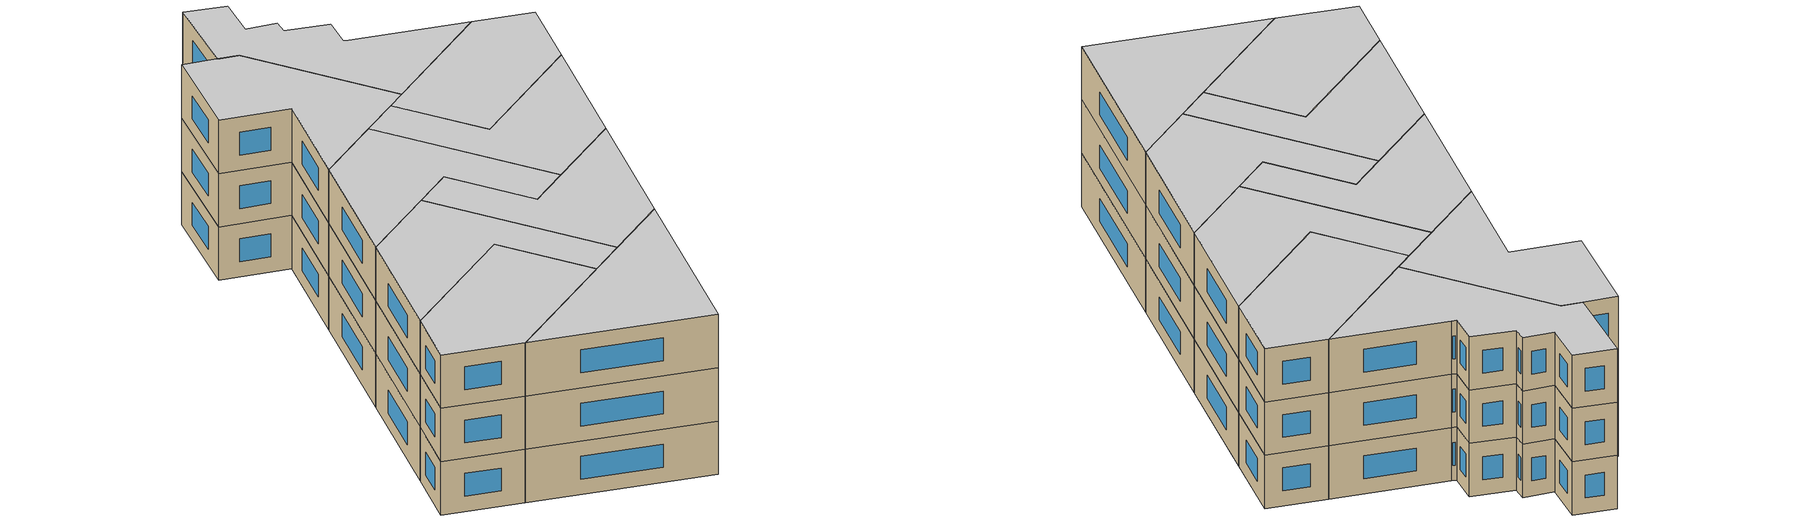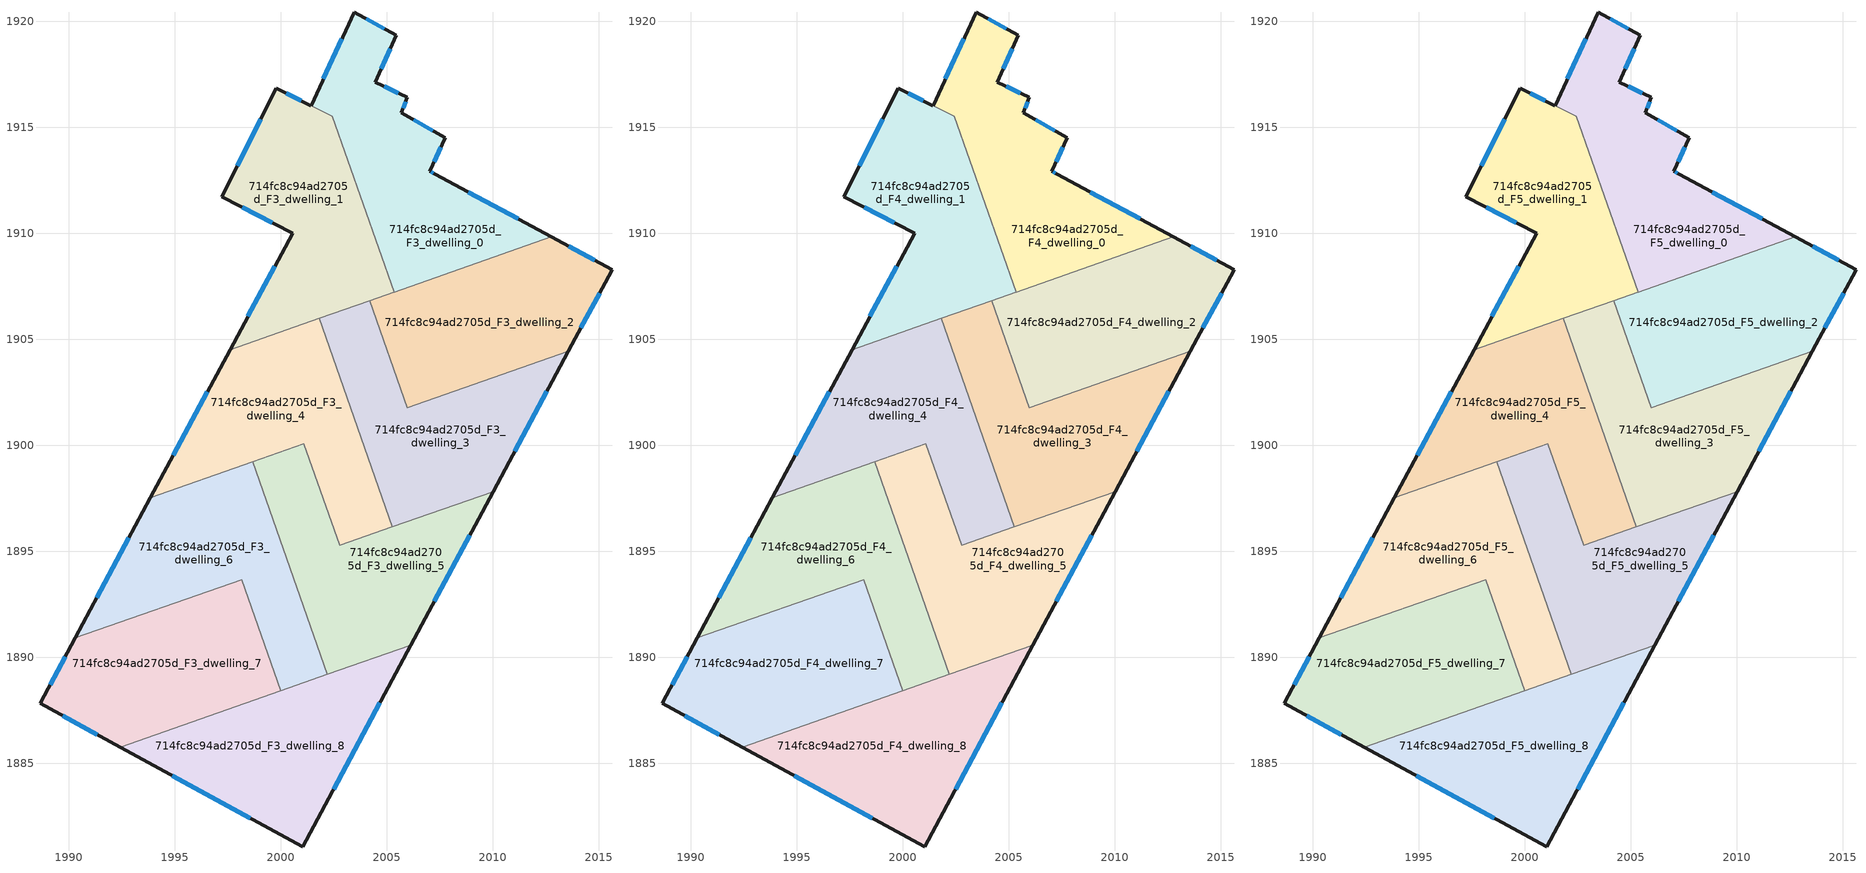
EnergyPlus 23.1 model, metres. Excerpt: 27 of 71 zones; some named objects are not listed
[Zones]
714fc8c94ad2705d_F3_dwelling_0
 floor to 714fc8c94ad2705d_F2_dwelling_0 (EU_floor_Construction): 2005.45,1919.34 2004.46,1917.14 2005.97,1916.42 2005.68,1915.7 2007.75,1914.51 2007.02,1912.94 2007.28,1912.8 2012.77,1909.83 2005.34,1907.23 2002.43,1915.52 2001.42,1916.03 2003.47,1920.44 z9
 wall outside (EU_wall_Construction): 2012.77,1909.83 2007.28,1912.8 2007.02,1912.94 2007.75,1914.51 2005.68,1915.7 2005.97,1916.42 2004.46,1917.14 2005.45,1919.34 2003.47,1920.44 2001.42,1916.03 z9:12
 wall to 714fc8c94ad2705d_F3_dwelling_1 (EU_wall_Construction): 2001.42,1916.03 2002.43,1915.52 / 2002.44,1915.52 2005.34,1907.23 z9:12
 wall to 714fc8c94ad2705d_F3_dwelling_2 (EU_wall_Construction): 2005.34,1907.23 2012.77,1909.83 z9:12
 window (EU_Window_Construction): 2007.2,1912.84 2007.09,1912.9 / 2011.2,1910.68 2008.84,1911.95 / 2002.88,1919.18 2002.01,1917.29 / 2004.88,1919.65 2004.03,1920.12 / 2004.74,1917.77 2005.17,1918.71 / 2005.54,1916.62 2004.89,1916.93 / 2005.77,1915.91 2005.89,1916.21 / 2007.16,1914.85 2006.28,1915.36 / 2007.23,1913.39 2007.54,1914.06 z9.86:11.14
714fc8c94ad2705d_F3_dwelling_1
 floor to 714fc8c94ad2705d_F2_dwelling_1 (EU_floor_Construction): 2002.44,1915.52 2005.34,1907.23 1997.6,1904.52 2000.55,1910.01 1997.21,1911.73 1999.78,1916.85 2001.42,1916.03 z9
 wall outside (EU_wall_Construction): 2001.42,1916.03 1999.78,1916.85 1997.21,1911.73 2000.55,1910.01 1997.6,1904.52 z9:12
 wall to 714fc8c94ad2705d_F3_dwelling_4 (EU_wall_Construction): 1997.6,1904.52 2001.82,1906 z9:12
 wall to 714fc8c94ad2705d_F3_dwelling_3 (EU_wall_Construction): 2001.82,1906 2004.18,1906.83 z9:12
 wall to 714fc8c94ad2705d_F3_dwelling_2 (EU_wall_Construction): 2004.18,1906.83 2005.34,1907.23 z9:12
 window (EU_Window_Construction): 1999.05,1915.39 1997.95,1913.19 / 2000.95,1916.26 2000.25,1916.62 / 1999.71,1908.44 1998.45,1906.09 / 1998.17,1911.24 1999.6,1910.5 z9.86:11.14
714fc8c94ad2705d_F3_dwelling_2
 floor to 714fc8c94ad2705d_F2_dwelling_2 (EU_floor_Construction): 2015.62,1908.29 2013.56,1904.44 2005.96,1901.77 2004.18,1906.83 2012.77,1909.83 z9
 wall outside (EU_wall_Construction): 2013.56,1904.44 2015.62,1908.29 2012.77,1909.83 z9:12
 wall to 714fc8c94ad2705d_F3_dwelling_3 (EU_wall_Construction): 2004.18,1906.83 2005.96,1901.77 2013.56,1904.44 z9:12
 window (EU_Window_Construction): 2014.15,1905.54 2015.04,1907.19 / 2014.81,1908.73 2013.58,1909.39 z9.86:11.14
714fc8c94ad2705d_F3_dwelling_3
 floor to 714fc8c94ad2705d_F2_dwelling_3 (EU_floor_Construction): 2013.56,1904.44 2010.02,1897.82 2005.27,1896.16 2001.82,1906 2004.18,1906.83 2005.96,1901.77 z9
 wall outside (EU_wall_Construction): 2010.02,1897.82 2013.56,1904.44 z9:12
 wall to 714fc8c94ad2705d_F3_dwelling_4 (EU_wall_Construction): 2001.82,1906 2005.27,1896.16 z9:12
 wall to 714fc8c94ad2705d_F3_dwelling_5 (EU_wall_Construction): 2005.27,1896.16 2010.02,1897.82 z9:12
 window (EU_Window_Construction): 2011.03,1899.71 2012.55,1902.55 z9.86:11.14
714fc8c94ad2705d_F3_dwelling_4
 floor to 714fc8c94ad2705d_F2_dwelling_4 (EU_floor_Construction): 2001.82,1906 2005.27,1896.16 2002.77,1895.28 2001.09,1900.07 1993.85,1897.53 1997.6,1904.52 z9
 wall outside (EU_wall_Construction): 1997.6,1904.52 1993.85,1897.53 z9:12
 wall to 714fc8c94ad2705d_F3_dwelling_5 (EU_wall_Construction): 1998.68,1899.23 2001.09,1900.07 2002.77,1895.28 2005.26,1896.16 z9:12
 wall to 714fc8c94ad2705d_F3_dwelling_6 (EU_wall_Construction): 1993.85,1897.53 1998.68,1899.23 z9:12
 window (EU_Window_Construction): 1996.53,1902.52 1994.92,1899.53 z9.86:11.14
714fc8c94ad2705d_F3_dwelling_5
 floor to 714fc8c94ad2705d_F2_dwelling_5 (EU_floor_Construction): 2010.02,1897.82 2006.13,1890.57 2002.19,1889.19 1998.68,1899.22 2001.09,1900.07 2002.77,1895.28 z9
 wall outside (EU_wall_Construction): 2006.13,1890.57 2010.02,1897.82 z9:12
 wall to 714fc8c94ad2705d_F3_dwelling_6 (EU_wall_Construction): 1998.68,1899.22 2002.19,1889.19 z9:12
 wall to 714fc8c94ad2705d_F3_dwelling_8 (EU_wall_Construction): 2002.19,1889.19 2006.13,1890.57 z9:12
 window (EU_Window_Construction): 2007.24,1892.64 2008.9,1895.75 z9.86:11.14
714fc8c94ad2705d_F3_dwelling_6
 floor to 714fc8c94ad2705d_F2_dwelling_6 (EU_floor_Construction): 1998.68,1899.22 2002.19,1889.19 1999.99,1888.42 1998.15,1893.67 1990.29,1890.91 1993.85,1897.53 z9
 wall outside (EU_wall_Construction): 1993.85,1897.53 1990.29,1890.91 z9:12
 wall to 714fc8c94ad2705d_F3_dwelling_7 (EU_wall_Construction): 1990.29,1890.91 1998.15,1893.67 1999.99,1888.42 z9:12
 wall to 714fc8c94ad2705d_F3_dwelling_8 (EU_wall_Construction): 1999.99,1888.42 2002.19,1889.19 z9:12
 window (EU_Window_Construction): 1992.83,1895.64 1991.31,1892.8 z9.86:11.14
714fc8c94ad2705d_F3_dwelling_7
 floor to 714fc8c94ad2705d_F2_dwelling_7 (EU_floor_Construction): 1998.15,1893.67 1999.99,1888.42 1992.41,1885.76 1988.64,1887.83 1990.29,1890.91 z9
 wall outside (EU_wall_Construction): 1990.29,1890.91 1988.64,1887.83 1992.41,1885.76 z9:12
 wall to 714fc8c94ad2705d_F3_dwelling_8 (EU_wall_Construction): 1992.41,1885.76 1999.99,1888.42 z9:12
 window (EU_Window_Construction): 1989.82,1890.03 1989.11,1888.71 / 1989.71,1887.24 1991.33,1886.35 z9.86:11.14
714fc8c94ad2705d_F3_dwelling_8
 floor to 714fc8c94ad2705d_F2_dwelling_8 (EU_floor_Construction): 2006.13,1890.57 2001.03,1881.06 1992.41,1885.76 z9
 wall outside (EU_wall_Construction): 1992.41,1885.76 2001.03,1881.06 2006.13,1890.57 z9:12
 window (EU_Window_Construction): 2002.49,1883.77 2004.67,1887.85 / 1994.87,1884.42 1998.57,1882.4 z9.86:11.14
714fc8c94ad2705d_F4_dwelling_0
 floor to 714fc8c94ad2705d_F3_dwelling_0 (EU_floor_Construction): 2005.45,1919.34 2004.46,1917.14 2005.97,1916.42 2005.68,1915.7 2007.75,1914.51 2007.02,1912.94 2007.28,1912.8 2012.77,1909.83 2005.34,1907.23 2002.43,1915.52 2001.42,1916.03 2003.47,1920.44 z12
 wall outside (EU_wall_Construction): 2012.77,1909.83 2007.28,1912.8 2007.02,1912.94 2007.75,1914.51 2005.68,1915.7 2005.97,1916.42 2004.46,1917.14 2005.45,1919.34 2003.47,1920.44 2001.42,1916.03 z12:15
 wall to 714fc8c94ad2705d_F4_dwelling_1 (EU_wall_Construction): 2001.42,1916.03 2002.43,1915.52 / 2002.44,1915.52 2005.34,1907.23 z12:15
 wall to 714fc8c94ad2705d_F4_dwelling_2 (EU_wall_Construction): 2005.34,1907.23 2012.77,1909.83 z12:15
 window (EU_Window_Construction): 2007.2,1912.84 2007.09,1912.9 / 2011.2,1910.68 2008.84,1911.95 / 2002.88,1919.18 2002.01,1917.29 / 2004.88,1919.65 2004.03,1920.12 / 2004.74,1917.77 2005.17,1918.71 / 2005.54,1916.62 2004.89,1916.93 / 2005.77,1915.91 2005.89,1916.21 / 2007.16,1914.85 2006.28,1915.36 / 2007.23,1913.39 2007.54,1914.06 z12.86:14.14
714fc8c94ad2705d_F4_dwelling_1
 floor to 714fc8c94ad2705d_F3_dwelling_1 (EU_floor_Construction): 2002.44,1915.52 2005.34,1907.23 1997.6,1904.52 2000.55,1910.01 1997.21,1911.73 1999.78,1916.85 2001.42,1916.03 z12
 wall outside (EU_wall_Construction): 2001.42,1916.03 1999.78,1916.85 1997.21,1911.73 2000.55,1910.01 1997.6,1904.52 z12:15
 wall to 714fc8c94ad2705d_F4_dwelling_4 (EU_wall_Construction): 1997.6,1904.52 2001.82,1906 z12:15
 wall to 714fc8c94ad2705d_F4_dwelling_3 (EU_wall_Construction): 2001.82,1906 2004.18,1906.83 z12:15
 wall to 714fc8c94ad2705d_F4_dwelling_2 (EU_wall_Construction): 2004.18,1906.83 2005.34,1907.23 z12:15
 window (EU_Window_Construction): 1999.05,1915.39 1997.95,1913.19 / 2000.95,1916.26 2000.25,1916.62 / 1999.71,1908.44 1998.45,1906.09 / 1998.17,1911.24 1999.6,1910.5 z12.86:14.14
714fc8c94ad2705d_F4_dwelling_2
 floor to 714fc8c94ad2705d_F3_dwelling_2 (EU_floor_Construction): 2015.62,1908.29 2013.56,1904.44 2005.96,1901.77 2004.18,1906.83 2012.77,1909.83 z12
 wall outside (EU_wall_Construction): 2013.56,1904.44 2015.62,1908.29 2012.77,1909.83 z12:15
 wall to 714fc8c94ad2705d_F4_dwelling_3 (EU_wall_Construction): 2004.18,1906.83 2005.96,1901.77 2013.56,1904.44 z12:15
 window (EU_Window_Construction): 2014.15,1905.54 2015.04,1907.19 / 2014.81,1908.73 2013.58,1909.39 z12.86:14.14
714fc8c94ad2705d_F4_dwelling_3
 floor to 714fc8c94ad2705d_F3_dwelling_3 (EU_floor_Construction): 2013.56,1904.44 2010.02,1897.82 2005.27,1896.16 2001.82,1906 2004.18,1906.83 2005.96,1901.77 z12
 wall outside (EU_wall_Construction): 2010.02,1897.82 2013.56,1904.44 z12:15
 wall to 714fc8c94ad2705d_F4_dwelling_4 (EU_wall_Construction): 2001.82,1906 2005.27,1896.16 z12:15
 wall to 714fc8c94ad2705d_F4_dwelling_5 (EU_wall_Construction): 2005.27,1896.16 2010.02,1897.82 z12:15
 window (EU_Window_Construction): 2011.03,1899.71 2012.55,1902.55 z12.86:14.14
714fc8c94ad2705d_F4_dwelling_4
 floor to 714fc8c94ad2705d_F3_dwelling_4 (EU_floor_Construction): 2001.82,1906 2005.27,1896.16 2002.77,1895.28 2001.09,1900.07 1993.85,1897.53 1997.6,1904.52 z12
 wall outside (EU_wall_Construction): 1997.6,1904.52 1993.85,1897.53 z12:15
 wall to 714fc8c94ad2705d_F4_dwelling_5 (EU_wall_Construction): 1998.68,1899.23 2001.09,1900.07 2002.77,1895.28 2005.26,1896.16 z12:15
 wall to 714fc8c94ad2705d_F4_dwelling_6 (EU_wall_Construction): 1993.85,1897.53 1998.68,1899.23 z12:15
 window (EU_Window_Construction): 1996.53,1902.52 1994.92,1899.53 z12.86:14.14
714fc8c94ad2705d_F4_dwelling_5
 floor to 714fc8c94ad2705d_F3_dwelling_5 (EU_floor_Construction): 2010.02,1897.82 2006.13,1890.57 2002.19,1889.19 1998.68,1899.22 2001.09,1900.07 2002.77,1895.28 z12
 wall outside (EU_wall_Construction): 2006.13,1890.57 2010.02,1897.82 z12:15
 wall to 714fc8c94ad2705d_F4_dwelling_6 (EU_wall_Construction): 1998.68,1899.22 2002.19,1889.19 z12:15
 wall to 714fc8c94ad2705d_F4_dwelling_8 (EU_wall_Construction): 2002.19,1889.19 2006.13,1890.57 z12:15
 window (EU_Window_Construction): 2007.24,1892.64 2008.9,1895.75 z12.86:14.14
714fc8c94ad2705d_F4_dwelling_6
 floor to 714fc8c94ad2705d_F3_dwelling_6 (EU_floor_Construction): 1998.68,1899.22 2002.19,1889.19 1999.99,1888.42 1998.15,1893.67 1990.29,1890.91 1993.85,1897.53 z12
 wall outside (EU_wall_Construction): 1993.85,1897.53 1990.29,1890.91 z12:15
 wall to 714fc8c94ad2705d_F4_dwelling_7 (EU_wall_Construction): 1990.29,1890.91 1998.15,1893.67 1999.99,1888.42 z12:15
 wall to 714fc8c94ad2705d_F4_dwelling_8 (EU_wall_Construction): 1999.99,1888.42 2002.19,1889.19 z12:15
 window (EU_Window_Construction): 1992.83,1895.64 1991.31,1892.8 z12.86:14.14
714fc8c94ad2705d_F4_dwelling_7
 floor to 714fc8c94ad2705d_F3_dwelling_7 (EU_floor_Construction): 1998.15,1893.67 1999.99,1888.42 1992.41,1885.76 1988.64,1887.83 1990.29,1890.91 z12
 wall outside (EU_wall_Construction): 1990.29,1890.91 1988.64,1887.83 1992.41,1885.76 z12:15
 wall to 714fc8c94ad2705d_F4_dwelling_8 (EU_wall_Construction): 1992.41,1885.76 1999.99,1888.42 z12:15
 window (EU_Window_Construction): 1989.82,1890.03 1989.11,1888.71 / 1989.71,1887.24 1991.33,1886.35 z12.86:14.14
714fc8c94ad2705d_F4_dwelling_8
 floor to 714fc8c94ad2705d_F3_dwelling_8 (EU_floor_Construction): 2006.13,1890.57 2001.03,1881.06 1992.41,1885.76 z12
 wall outside (EU_wall_Construction): 1992.41,1885.76 2001.03,1881.06 2006.13,1890.57 z12:15
 window (EU_Window_Construction): 2002.49,1883.77 2004.67,1887.85 / 1994.87,1884.42 1998.57,1882.4 z12.86:14.14
714fc8c94ad2705d_F5_dwelling_0
 floor to 714fc8c94ad2705d_F4_dwelling_0 (EU_floor_Construction): 2005.45,1919.34 2004.46,1917.14 2005.97,1916.42 2005.68,1915.7 2007.75,1914.51 2007.02,1912.94 2007.28,1912.8 2012.77,1909.83 2005.34,1907.23 2002.43,1915.52 2001.42,1916.03 2003.47,1920.44 z15
 wall outside (EU_wall_Construction): 2012.77,1909.83 2007.28,1912.8 2007.02,1912.94 2007.75,1914.51 2005.68,1915.7 2005.97,1916.42 2004.46,1917.14 2005.45,1919.34 2003.47,1920.44 2001.42,1916.03 z15:18
 wall to 714fc8c94ad2705d_F5_dwelling_1 (EU_wall_Construction): 2001.42,1916.03 2002.43,1915.52 / 2002.44,1915.52 2005.34,1907.23 z15:18
 wall to 714fc8c94ad2705d_F5_dwelling_2 (EU_wall_Construction): 2005.34,1907.23 2012.77,1909.83 z15:18
 window (EU_Window_Construction): 2007.2,1912.84 2007.09,1912.9 / 2011.2,1910.68 2008.84,1911.95 / 2002.88,1919.18 2002.01,1917.29 / 2004.88,1919.65 2004.03,1920.12 / 2004.74,1917.77 2005.17,1918.71 / 2005.54,1916.62 2004.89,1916.93 / 2005.77,1915.91 2005.89,1916.21 / 2007.16,1914.85 2006.28,1915.36 / 2007.23,1913.39 2007.54,1914.06 z15.86:17.14
 ceiling to 714fc8c94ad2705d_F6_dwelling_0 (EU_floor_Construction): 2012.77,1909.83 2007.28,1912.8 2007.02,1912.94 2007.75,1914.51 2005.68,1915.7 2005.97,1916.42 2004.46,1917.14 2005.45,1919.34 2003.47,1920.44 2001.42,1916.03 2002.43,1915.52 2005.34,1907.23 z18
714fc8c94ad2705d_F5_dwelling_1
 floor to 714fc8c94ad2705d_F4_dwelling_1 (EU_floor_Construction): 2002.44,1915.52 2005.34,1907.23 1997.6,1904.52 2000.55,1910.01 1997.21,1911.73 1999.78,1916.85 2001.42,1916.03 z15
 wall outside (EU_wall_Construction): 2001.42,1916.03 1999.78,1916.85 1997.21,1911.73 2000.55,1910.01 1997.6,1904.52 z15:18
 wall to 714fc8c94ad2705d_F5_dwelling_4 (EU_wall_Construction): 1997.6,1904.52 2001.82,1906 z15:18
 wall to 714fc8c94ad2705d_F5_dwelling_3 (EU_wall_Construction): 2001.82,1906 2004.18,1906.83 z15:18
 wall to 714fc8c94ad2705d_F5_dwelling_2 (EU_wall_Construction): 2004.18,1906.83 2005.34,1907.23 z15:18
 window (EU_Window_Construction): 1999.05,1915.39 1997.95,1913.19 / 2000.95,1916.26 2000.25,1916.62 / 1999.71,1908.44 1998.45,1906.09 / 1998.17,1911.24 1999.6,1910.5 z15.86:17.14
 ceiling to 714fc8c94ad2705d_F6_dwelling_1 (EU_floor_Construction): 2005.34,1907.23 2002.44,1915.52 2001.42,1916.03 1999.78,1916.85 1997.21,1911.73 2000.55,1910.01 1997.6,1904.52 z18
714fc8c94ad2705d_F5_dwelling_2
 floor to 714fc8c94ad2705d_F4_dwelling_2 (EU_floor_Construction): 2015.62,1908.29 2013.56,1904.44 2005.96,1901.77 2004.18,1906.83 2012.77,1909.83 z15
 wall outside (EU_wall_Construction): 2013.56,1904.44 2015.62,1908.29 2012.77,1909.83 z15:18
 wall to 714fc8c94ad2705d_F5_dwelling_3 (EU_wall_Construction): 2004.18,1906.83 2005.96,1901.77 2013.56,1904.44 z15:18
 window (EU_Window_Construction): 2014.15,1905.54 2015.04,1907.19 / 2014.81,1908.73 2013.58,1909.39 z15.86:17.14
 ceiling to 714fc8c94ad2705d_F6_dwelling_2 (EU_floor_Construction): 2013.56,1904.44 2015.62,1908.29 2012.77,1909.83 2004.18,1906.83 2005.96,1901.77 z18
714fc8c94ad2705d_F5_dwelling_3
 floor to 714fc8c94ad2705d_F4_dwelling_3 (EU_floor_Construction): 2013.56,1904.44 2010.02,1897.82 2005.27,1896.16 2001.82,1906 2004.18,1906.83 2005.96,1901.77 z15
 wall outside (EU_wall_Construction): 2010.02,1897.82 2013.56,1904.44 z15:18
 wall to 714fc8c94ad2705d_F5_dwelling_4 (EU_wall_Construction): 2001.82,1906 2005.27,1896.16 z15:18
 wall to 714fc8c94ad2705d_F5_dwelling_5 (EU_wall_Construction): 2005.27,1896.16 2010.02,1897.82 z15:18
 window (EU_Window_Construction): 2011.03,1899.71 2012.55,1902.55 z15.86:17.14
 ceiling to 714fc8c94ad2705d_F6_dwelling_3 (EU_floor_Construction): 2010.02,1897.82 2013.56,1904.44 2005.96,1901.77 2004.18,1906.83 2001.82,1906 2005.27,1896.16 z18
714fc8c94ad2705d_F5_dwelling_4
 floor to 714fc8c94ad2705d_F4_dwelling_4 (EU_floor_Construction): 2001.82,1906 2005.27,1896.16 2002.77,1895.28 2001.09,1900.07 1993.85,1897.53 1997.6,1904.52 z15
 wall outside (EU_wall_Construction): 1997.6,1904.52 1993.85,1897.53 z15:18
 wall to 714fc8c94ad2705d_F5_dwelling_5 (EU_wall_Construction): 1998.68,1899.23 2001.09,1900.07 2002.77,1895.28 2005.26,1896.16 z15:18
 wall to 714fc8c94ad2705d_F5_dwelling_6 (EU_wall_Construction): 1993.85,1897.53 1998.68,1899.23 z15:18
 window (EU_Window_Construction): 1996.53,1902.52 1994.92,1899.53 z15.86:17.14
 ceiling to 714fc8c94ad2705d_F6_dwelling_4 (EU_floor_Construction): 2005.27,1896.16 2001.82,1906 1997.6,1904.52 1993.85,1897.53 2001.09,1900.07 2002.77,1895.28 z18
714fc8c94ad2705d_F5_dwelling_5
 floor to 714fc8c94ad2705d_F4_dwelling_5 (EU_floor_Construction): 2010.02,1897.82 2006.13,1890.57 2002.19,1889.19 1998.68,1899.22 2001.09,1900.07 2002.77,1895.28 z15
 wall outside (EU_wall_Construction): 2006.13,1890.57 2010.02,1897.82 z15:18
 wall to 714fc8c94ad2705d_F5_dwelling_6 (EU_wall_Construction): 1998.68,1899.22 2002.19,1889.19 z15:18
 wall to 714fc8c94ad2705d_F5_dwelling_8 (EU_wall_Construction): 2002.19,1889.19 2006.13,1890.57 z15:18
 window (EU_Window_Construction): 2007.24,1892.64 2008.9,1895.75 z15.86:17.14
 ceiling to 714fc8c94ad2705d_F6_dwelling_5 (EU_floor_Construction): 2006.13,1890.57 2010.02,1897.82 2002.77,1895.28 2001.09,1900.07 1998.68,1899.22 2002.19,1889.19 z18
714fc8c94ad2705d_F5_dwelling_6
 floor to 714fc8c94ad2705d_F4_dwelling_6 (EU_floor_Construction): 1998.68,1899.22 2002.19,1889.19 1999.99,1888.42 1998.15,1893.67 1990.29,1890.91 1993.85,1897.53 z15
 wall outside (EU_wall_Construction): 1993.85,1897.53 1990.29,1890.91 z15:18
 wall to 714fc8c94ad2705d_F5_dwelling_7 (EU_wall_Construction): 1990.29,1890.91 1998.15,1893.67 1999.99,1888.42 z15:18
 wall to 714fc8c94ad2705d_F5_dwelling_8 (EU_wall_Construction): 1999.99,1888.42 2002.19,1889.19 z15:18
 window (EU_Window_Construction): 1992.83,1895.64 1991.31,1892.8 z15.86:17.14
 ceiling to 714fc8c94ad2705d_F6_dwelling_6 (EU_floor_Construction): 2002.19,1889.19 1998.68,1899.22 1993.85,1897.53 1990.29,1890.91 1998.15,1893.67 1999.99,1888.42 z18
714fc8c94ad2705d_F5_dwelling_7
 floor to 714fc8c94ad2705d_F4_dwelling_7 (EU_floor_Construction): 1998.15,1893.67 1999.99,1888.42 1992.41,1885.76 1988.64,1887.83 1990.29,1890.91 z15
 wall outside (EU_wall_Construction): 1990.29,1890.91 1988.64,1887.83 1992.41,1885.76 z15:18
 wall to 714fc8c94ad2705d_F5_dwelling_8 (EU_wall_Construction): 1992.41,1885.76 1999.99,1888.42 z15:18
 window (EU_Window_Construction): 1989.82,1890.03 1989.11,1888.71 / 1989.71,1887.24 1991.33,1886.35 z15.86:17.14
 ceiling to 714fc8c94ad2705d_F6_dwelling_7 (EU_floor_Construction): 1999.99,1888.42 1998.15,1893.67 1990.29,1890.91 1988.64,1887.83 1992.41,1885.76 z18
714fc8c94ad2705d_F5_dwelling_8
 floor to 714fc8c94ad2705d_F4_dwelling_8 (EU_floor_Construction): 2006.13,1890.57 2001.03,1881.06 1992.41,1885.76 z15
 wall outside (EU_wall_Construction): 1992.41,1885.76 2001.03,1881.06 2006.13,1890.57 z15:18
 window (EU_Window_Construction): 2002.49,1883.77 2004.67,1887.85 / 1994.87,1884.42 1998.57,1882.4 z15.86:17.14
 ceiling to 714fc8c94ad2705d_F6_dwelling_8 (EU_floor_Construction): 2001.03,1881.06 2006.13,1890.57 1992.41,1885.76 z18
[Building]
EU S2 Campaign: North Axis=0; Terrain=City; Solar Distribution=FullExterior
[Site:Location]
Helsinki-Vantaa.AP: Latitude=60.317; Longitude=24.963; Time Zone=2; Elevation=54.6
[SizingPeriod:WeatherFileDays]
AnnualSizingPeriod: Begin Month=1; Begin Day of Month=1; End Month=12; End Day of Month=31; Day of Week for Start Day=Monday; Use Weather File Daylight Saving Period=No; Use Weather File Rain and Snow Indicators=No
[MATERIAL]
EU_InternalMass_Material: Roughness=MediumRough; Thickness=0.1; Conductivity=1; Density=1800; Specific Heat=900; Thermal Absorptance=0.9; Solar Absorptance=0.7; Visible Absorptance=0.7
[MATERIAL:NOMASS] Roughness=MediumRough; Thermal Absorptance=0.9; Solar Absorptance=0.7; Visible Absorptance=0.7
Name | Thermal Resistance
EU_wall_NoMass | 1.10183
EU_floor_NoMass | 1.70606
[WINDOWMATERIAL:SIMPLEGLAZINGSYSTEM]
EU_Window_SimpleGlazing: UFactor=3.11035; Solar Heat Gain Coefficient=0.8; Visible Transmittance=0.8
[CONSTRUCTION]
EU_wall_Construction: EU_wall_NoMass
EU_floor_Construction: EU_floor_NoMass
EU_Window_Construction: EU_Window_SimpleGlazing
EU_InternalMass_Construction: EU_InternalMass_Material
[ZONE] Type=1; Multiplier=1; Ceiling Height=autocalculate; Floor Area=autocalculate; Part of Total Floor Area=Yes
Name | Volume
714fc8c94ad2705d_F3_dwelling_0; 714fc8c94ad2705d_F4_dwelling_0; 714fc8c94ad2705d_F5_dwelling_0 | 160.896
714fc8c94ad2705d_F3_dwelling_1; 714fc8c94ad2705d_F4_dwelling_1; 714fc8c94ad2705d_F5_dwelling_1 | 157.101
714fc8c94ad2705d_F3_dwelling_2; 714fc8c94ad2705d_F4_dwelling_2; 714fc8c94ad2705d_F5_dwelling_2 | 159.02
714fc8c94ad2705d_F3_dwelling_3; 714fc8c94ad2705d_F4_dwelling_3; 714fc8c94ad2705d_F5_dwelling_3 | 159.005
714fc8c94ad2705d_F3_dwelling_4; 714fc8c94ad2705d_F4_dwelling_4; 714fc8c94ad2705d_F5_dwelling_4 | 158.996
714fc8c94ad2705d_F3_dwelling_5; 714fc8c94ad2705d_F4_dwelling_5; 714fc8c94ad2705d_F5_dwelling_5 | 158.979
714fc8c94ad2705d_F3_dwelling_6; 714fc8c94ad2705d_F4_dwelling_6; 714fc8c94ad2705d_F5_dwelling_6 | 158.999
714fc8c94ad2705d_F3_dwelling_7; 714fc8c94ad2705d_F4_dwelling_7; 714fc8c94ad2705d_F5_dwelling_7 | 159
714fc8c94ad2705d_F3_dwelling_8; 714fc8c94ad2705d_F4_dwelling_8; 714fc8c94ad2705d_F5_dwelling_8 | 158.982
[INTERNALMASS] Construction=EU_InternalMass_Construction
Name | Zone or ZoneList | Surface Area
714fc8c94ad2705d_F3_dwelling_0_EU_InternalMass | 714fc8c94ad2705d_F3_dwelling_0 | 53.6314
714fc8c94ad2705d_F3_dwelling_1_EU_InternalMass | 714fc8c94ad2705d_F3_dwelling_1 | 52.3685
714fc8c94ad2705d_F3_dwelling_2_EU_InternalMass | 714fc8c94ad2705d_F3_dwelling_2 | 53.0061
714fc8c94ad2705d_F3_dwelling_3_EU_InternalMass | 714fc8c94ad2705d_F3_dwelling_3 | 53.0019
714fc8c94ad2705d_F3_dwelling_4_EU_InternalMass | 714fc8c94ad2705d_F3_dwelling_4 | 52.9957
714fc8c94ad2705d_F3_dwelling_5_EU_InternalMass | 714fc8c94ad2705d_F3_dwelling_5 | 52.9942
714fc8c94ad2705d_F3_dwelling_6_EU_InternalMass | 714fc8c94ad2705d_F3_dwelling_6 | 52.9983
714fc8c94ad2705d_F3_dwelling_7_EU_InternalMass | 714fc8c94ad2705d_F3_dwelling_7 | 52.9998
714fc8c94ad2705d_F3_dwelling_8_EU_InternalMass | 714fc8c94ad2705d_F3_dwelling_8 | 52.9943
714fc8c94ad2705d_F4_dwelling_0_EU_InternalMass | 714fc8c94ad2705d_F4_dwelling_0 | 53.6314
714fc8c94ad2705d_F4_dwelling_1_EU_InternalMass | 714fc8c94ad2705d_F4_dwelling_1 | 52.3685
714fc8c94ad2705d_F4_dwelling_2_EU_InternalMass | 714fc8c94ad2705d_F4_dwelling_2 | 53.0061
714fc8c94ad2705d_F4_dwelling_3_EU_InternalMass | 714fc8c94ad2705d_F4_dwelling_3 | 53.0019
714fc8c94ad2705d_F4_dwelling_4_EU_InternalMass | 714fc8c94ad2705d_F4_dwelling_4 | 52.9957
714fc8c94ad2705d_F4_dwelling_5_EU_InternalMass | 714fc8c94ad2705d_F4_dwelling_5 | 52.9942
714fc8c94ad2705d_F4_dwelling_6_EU_InternalMass | 714fc8c94ad2705d_F4_dwelling_6 | 52.9983
714fc8c94ad2705d_F4_dwelling_7_EU_InternalMass | 714fc8c94ad2705d_F4_dwelling_7 | 52.9998
714fc8c94ad2705d_F4_dwelling_8_EU_InternalMass | 714fc8c94ad2705d_F4_dwelling_8 | 52.9943
714fc8c94ad2705d_F5_dwelling_0_EU_InternalMass | 714fc8c94ad2705d_F5_dwelling_0 | 53.6314
714fc8c94ad2705d_F5_dwelling_1_EU_InternalMass | 714fc8c94ad2705d_F5_dwelling_1 | 52.3685
714fc8c94ad2705d_F5_dwelling_2_EU_InternalMass | 714fc8c94ad2705d_F5_dwelling_2 | 53.0061
714fc8c94ad2705d_F5_dwelling_3_EU_InternalMass | 714fc8c94ad2705d_F5_dwelling_3 | 53.0019
714fc8c94ad2705d_F5_dwelling_4_EU_InternalMass | 714fc8c94ad2705d_F5_dwelling_4 | 52.9957
714fc8c94ad2705d_F5_dwelling_5_EU_InternalMass | 714fc8c94ad2705d_F5_dwelling_5 | 52.9942
714fc8c94ad2705d_F5_dwelling_6_EU_InternalMass | 714fc8c94ad2705d_F5_dwelling_6 | 52.9983
714fc8c94ad2705d_F5_dwelling_7_EU_InternalMass | 714fc8c94ad2705d_F5_dwelling_7 | 52.9998
714fc8c94ad2705d_F5_dwelling_8_EU_InternalMass | 714fc8c94ad2705d_F5_dwelling_8 | 52.9943
[OTHEREQUIPMENT] Fuel Type=Electricity; Design Level Calculation Method=Watts/Area; Power per Zone Floor Area=1; Fraction Latent=0; Fraction Radiant=0; Fraction Lost=0; Carbon Dioxide Generation Rate=0; EndUse Subcategory=EU_Step8_InternalGains
Name | Zone or ZoneList or Space or SpaceList | Schedule
EU_Step8_InternalGain_714fc8c94ad2705d_F3_dwelling_0_f000 | 714fc8c94ad2705d_F3_dwelling_0 | EU_Step8_GainSchedule_714fc8c94ad2705d_F3_dwelling_0_f000
EU_Step8_InternalGain_714fc8c94ad2705d_F3_dwelling_1_f000 | 714fc8c94ad2705d_F3_dwelling_1 | EU_Step8_GainSchedule_714fc8c94ad2705d_F3_dwelling_1_f000
EU_Step8_InternalGain_714fc8c94ad2705d_F3_dwelling_2_f000 | 714fc8c94ad2705d_F3_dwelling_2 | EU_Step8_GainSchedule_714fc8c94ad2705d_F3_dwelling_2_f000
EU_Step8_InternalGain_714fc8c94ad2705d_F3_dwelling_3_f000 | 714fc8c94ad2705d_F3_dwelling_3 | EU_Step8_GainSchedule_714fc8c94ad2705d_F3_dwelling_3_f000
EU_Step8_InternalGain_714fc8c94ad2705d_F3_dwelling_4_f000 | 714fc8c94ad2705d_F3_dwelling_4 | EU_Step8_GainSchedule_714fc8c94ad2705d_F3_dwelling_4_f000
EU_Step8_InternalGain_714fc8c94ad2705d_F3_dwelling_5_f000 | 714fc8c94ad2705d_F3_dwelling_5 | EU_Step8_GainSchedule_714fc8c94ad2705d_F3_dwelling_5_f000
EU_Step8_InternalGain_714fc8c94ad2705d_F3_dwelling_6_f000 | 714fc8c94ad2705d_F3_dwelling_6 | EU_Step8_GainSchedule_714fc8c94ad2705d_F3_dwelling_6_f000
EU_Step8_InternalGain_714fc8c94ad2705d_F3_dwelling_7_f000 | 714fc8c94ad2705d_F3_dwelling_7 | EU_Step8_GainSchedule_714fc8c94ad2705d_F3_dwelling_7_f000
EU_Step8_InternalGain_714fc8c94ad2705d_F3_dwelling_8_f000 | 714fc8c94ad2705d_F3_dwelling_8 | EU_Step8_GainSchedule_714fc8c94ad2705d_F3_dwelling_8_f000
EU_Step8_InternalGain_714fc8c94ad2705d_F4_dwelling_0_f000 | 714fc8c94ad2705d_F4_dwelling_0 | EU_Step8_GainSchedule_714fc8c94ad2705d_F4_dwelling_0_f000
EU_Step8_InternalGain_714fc8c94ad2705d_F4_dwelling_1_f000 | 714fc8c94ad2705d_F4_dwelling_1 | EU_Step8_GainSchedule_714fc8c94ad2705d_F4_dwelling_1_f000
EU_Step8_InternalGain_714fc8c94ad2705d_F4_dwelling_2_f000 | 714fc8c94ad2705d_F4_dwelling_2 | EU_Step8_GainSchedule_714fc8c94ad2705d_F4_dwelling_2_f000
EU_Step8_InternalGain_714fc8c94ad2705d_F4_dwelling_3_f000 | 714fc8c94ad2705d_F4_dwelling_3 | EU_Step8_GainSchedule_714fc8c94ad2705d_F4_dwelling_3_f000
EU_Step8_InternalGain_714fc8c94ad2705d_F4_dwelling_4_f000 | 714fc8c94ad2705d_F4_dwelling_4 | EU_Step8_GainSchedule_714fc8c94ad2705d_F4_dwelling_4_f000
EU_Step8_InternalGain_714fc8c94ad2705d_F4_dwelling_5_f000 | 714fc8c94ad2705d_F4_dwelling_5 | EU_Step8_GainSchedule_714fc8c94ad2705d_F4_dwelling_5_f000
EU_Step8_InternalGain_714fc8c94ad2705d_F4_dwelling_6_f000 | 714fc8c94ad2705d_F4_dwelling_6 | EU_Step8_GainSchedule_714fc8c94ad2705d_F4_dwelling_6_f000
EU_Step8_InternalGain_714fc8c94ad2705d_F4_dwelling_7_f000 | 714fc8c94ad2705d_F4_dwelling_7 | EU_Step8_GainSchedule_714fc8c94ad2705d_F4_dwelling_7_f000
EU_Step8_InternalGain_714fc8c94ad2705d_F4_dwelling_8_f000 | 714fc8c94ad2705d_F4_dwelling_8 | EU_Step8_GainSchedule_714fc8c94ad2705d_F4_dwelling_8_f000
EU_Step8_InternalGain_714fc8c94ad2705d_F5_dwelling_0_f000 | 714fc8c94ad2705d_F5_dwelling_0 | EU_Step8_GainSchedule_714fc8c94ad2705d_F5_dwelling_0_f000
EU_Step8_InternalGain_714fc8c94ad2705d_F5_dwelling_1_f000 | 714fc8c94ad2705d_F5_dwelling_1 | EU_Step8_GainSchedule_714fc8c94ad2705d_F5_dwelling_1_f000
EU_Step8_InternalGain_714fc8c94ad2705d_F5_dwelling_2_f000 | 714fc8c94ad2705d_F5_dwelling_2 | EU_Step8_GainSchedule_714fc8c94ad2705d_F5_dwelling_2_f000
EU_Step8_InternalGain_714fc8c94ad2705d_F5_dwelling_3_f000 | 714fc8c94ad2705d_F5_dwelling_3 | EU_Step8_GainSchedule_714fc8c94ad2705d_F5_dwelling_3_f000
EU_Step8_InternalGain_714fc8c94ad2705d_F5_dwelling_4_f000 | 714fc8c94ad2705d_F5_dwelling_4 | EU_Step8_GainSchedule_714fc8c94ad2705d_F5_dwelling_4_f000
EU_Step8_InternalGain_714fc8c94ad2705d_F5_dwelling_5_f000 | 714fc8c94ad2705d_F5_dwelling_5 | EU_Step8_GainSchedule_714fc8c94ad2705d_F5_dwelling_5_f000
EU_Step8_InternalGain_714fc8c94ad2705d_F5_dwelling_6_f000 | 714fc8c94ad2705d_F5_dwelling_6 | EU_Step8_GainSchedule_714fc8c94ad2705d_F5_dwelling_6_f000
EU_Step8_InternalGain_714fc8c94ad2705d_F5_dwelling_7_f000 | 714fc8c94ad2705d_F5_dwelling_7 | EU_Step8_GainSchedule_714fc8c94ad2705d_F5_dwelling_7_f000
EU_Step8_InternalGain_714fc8c94ad2705d_F5_dwelling_8_f000 | 714fc8c94ad2705d_F5_dwelling_8 | EU_Step8_GainSchedule_714fc8c94ad2705d_F5_dwelling_8_f000
[ZONEVENTILATION:DESIGNFLOWRATE] Schedule=EU_AlwaysOn; Design Flow Rate Calculation Method=AirChanges/Hour; Air Changes per Hour=0.756316; Ventilation Type=Natural; Fan Pressure Rise=0; Fan Total Efficiency=1; Constant Term Coefficient=1; Temperature Term Coefficient=0; Velocity Term Coefficient=0; Velocity Squared Term Coefficient=0; Minimum Indoor Temperature=-100; Maximum Indoor Temperature=100; Delta Temperature=-100; Minimum Outdoor Temperature=-100; Maximum Outdoor Temperature=100; Maximum Wind Speed=40
Name | Zone or ZoneList or Space or SpaceList
EU_ConstantAir_714fc8c94ad2705d_F3_dwelling_0 | 714fc8c94ad2705d_F3_dwelling_0
EU_ConstantAir_714fc8c94ad2705d_F3_dwelling_1 | 714fc8c94ad2705d_F3_dwelling_1
EU_ConstantAir_714fc8c94ad2705d_F3_dwelling_2 | 714fc8c94ad2705d_F3_dwelling_2
EU_ConstantAir_714fc8c94ad2705d_F3_dwelling_3 | 714fc8c94ad2705d_F3_dwelling_3
EU_ConstantAir_714fc8c94ad2705d_F3_dwelling_4 | 714fc8c94ad2705d_F3_dwelling_4
EU_ConstantAir_714fc8c94ad2705d_F3_dwelling_5 | 714fc8c94ad2705d_F3_dwelling_5
EU_ConstantAir_714fc8c94ad2705d_F3_dwelling_6 | 714fc8c94ad2705d_F3_dwelling_6
EU_ConstantAir_714fc8c94ad2705d_F3_dwelling_7 | 714fc8c94ad2705d_F3_dwelling_7
EU_ConstantAir_714fc8c94ad2705d_F3_dwelling_8 | 714fc8c94ad2705d_F3_dwelling_8
EU_ConstantAir_714fc8c94ad2705d_F4_dwelling_0 | 714fc8c94ad2705d_F4_dwelling_0
EU_ConstantAir_714fc8c94ad2705d_F4_dwelling_1 | 714fc8c94ad2705d_F4_dwelling_1
EU_ConstantAir_714fc8c94ad2705d_F4_dwelling_2 | 714fc8c94ad2705d_F4_dwelling_2
EU_ConstantAir_714fc8c94ad2705d_F4_dwelling_3 | 714fc8c94ad2705d_F4_dwelling_3
EU_ConstantAir_714fc8c94ad2705d_F4_dwelling_4 | 714fc8c94ad2705d_F4_dwelling_4
EU_ConstantAir_714fc8c94ad2705d_F4_dwelling_5 | 714fc8c94ad2705d_F4_dwelling_5
EU_ConstantAir_714fc8c94ad2705d_F4_dwelling_6 | 714fc8c94ad2705d_F4_dwelling_6
EU_ConstantAir_714fc8c94ad2705d_F4_dwelling_7 | 714fc8c94ad2705d_F4_dwelling_7
EU_ConstantAir_714fc8c94ad2705d_F4_dwelling_8 | 714fc8c94ad2705d_F4_dwelling_8
EU_ConstantAir_714fc8c94ad2705d_F5_dwelling_0 | 714fc8c94ad2705d_F5_dwelling_0
EU_ConstantAir_714fc8c94ad2705d_F5_dwelling_1 | 714fc8c94ad2705d_F5_dwelling_1
EU_ConstantAir_714fc8c94ad2705d_F5_dwelling_2 | 714fc8c94ad2705d_F5_dwelling_2
EU_ConstantAir_714fc8c94ad2705d_F5_dwelling_3 | 714fc8c94ad2705d_F5_dwelling_3
EU_ConstantAir_714fc8c94ad2705d_F5_dwelling_4 | 714fc8c94ad2705d_F5_dwelling_4
EU_ConstantAir_714fc8c94ad2705d_F5_dwelling_5 | 714fc8c94ad2705d_F5_dwelling_5
EU_ConstantAir_714fc8c94ad2705d_F5_dwelling_6 | 714fc8c94ad2705d_F5_dwelling_6
EU_ConstantAir_714fc8c94ad2705d_F5_dwelling_7 | 714fc8c94ad2705d_F5_dwelling_7
EU_ConstantAir_714fc8c94ad2705d_F5_dwelling_8 | 714fc8c94ad2705d_F5_dwelling_8
[HVACTEMPLATE:ZONE:IDEALLOADSAIRSYSTEM] System Availability Schedule=EU_AlwaysOn; Maximum Heating Supply Air Temperature=50; Minimum Cooling Supply Air Temperature=13; Maximum Heating Supply Air Humidity Ratio=0.0156; Minimum Cooling Supply Air Humidity Ratio=0.0077; Heating Limit=NoLimit; Cooling Limit=NoLimit; Heating Availability Schedule=EU_AlwaysOn; Cooling Availability Schedule=EU_CoolingOff; Dehumidification Control Type=ConstantSensibleHeatRatio; Cooling Sensible Heat Ratio=0.7; Dehumidification Setpoint=60; Humidification Control Type=None; Humidification Setpoint=30; Outdoor Air Method=None; Outdoor Air Flow Rate per Person=0.00944; Outdoor Air Flow Rate per Zone Floor Area=0; Outdoor Air Flow Rate per Zone=0; Demand Controlled Ventilation Type=None; Outdoor Air Economizer Type=NoEconomizer; Heat Recovery Type=None; Sensible Heat Recovery Effectiveness=0.7; Latent Heat Recovery Effectiveness=0.65
Name | Template Thermostat
714fc8c94ad2705d_F3_dwelling_0 | EU_HeatOnly_714fc8c94ad2705d_F3_dwelling_0
714fc8c94ad2705d_F3_dwelling_1 | EU_HeatOnly_714fc8c94ad2705d_F3_dwelling_1
714fc8c94ad2705d_F3_dwelling_2 | EU_HeatOnly_714fc8c94ad2705d_F3_dwelling_2
714fc8c94ad2705d_F3_dwelling_3 | EU_HeatOnly_714fc8c94ad2705d_F3_dwelling_3
714fc8c94ad2705d_F3_dwelling_4 | EU_HeatOnly_714fc8c94ad2705d_F3_dwelling_4
714fc8c94ad2705d_F3_dwelling_5 | EU_HeatOnly_714fc8c94ad2705d_F3_dwelling_5
714fc8c94ad2705d_F3_dwelling_6 | EU_HeatOnly_714fc8c94ad2705d_F3_dwelling_6
714fc8c94ad2705d_F3_dwelling_7 | EU_HeatOnly_714fc8c94ad2705d_F3_dwelling_7
714fc8c94ad2705d_F3_dwelling_8 | EU_HeatOnly_714fc8c94ad2705d_F3_dwelling_8
714fc8c94ad2705d_F4_dwelling_0 | EU_HeatOnly_714fc8c94ad2705d_F4_dwelling_0
714fc8c94ad2705d_F4_dwelling_1 | EU_HeatOnly_714fc8c94ad2705d_F4_dwelling_1
714fc8c94ad2705d_F4_dwelling_2 | EU_HeatOnly_714fc8c94ad2705d_F4_dwelling_2
714fc8c94ad2705d_F4_dwelling_3 | EU_HeatOnly_714fc8c94ad2705d_F4_dwelling_3
714fc8c94ad2705d_F4_dwelling_4 | EU_HeatOnly_714fc8c94ad2705d_F4_dwelling_4
714fc8c94ad2705d_F4_dwelling_5 | EU_HeatOnly_714fc8c94ad2705d_F4_dwelling_5
714fc8c94ad2705d_F4_dwelling_6 | EU_HeatOnly_714fc8c94ad2705d_F4_dwelling_6
714fc8c94ad2705d_F4_dwelling_7 | EU_HeatOnly_714fc8c94ad2705d_F4_dwelling_7
714fc8c94ad2705d_F4_dwelling_8 | EU_HeatOnly_714fc8c94ad2705d_F4_dwelling_8
714fc8c94ad2705d_F5_dwelling_0 | EU_HeatOnly_714fc8c94ad2705d_F5_dwelling_0
714fc8c94ad2705d_F5_dwelling_1 | EU_HeatOnly_714fc8c94ad2705d_F5_dwelling_1
714fc8c94ad2705d_F5_dwelling_2 | EU_HeatOnly_714fc8c94ad2705d_F5_dwelling_2
714fc8c94ad2705d_F5_dwelling_3 | EU_HeatOnly_714fc8c94ad2705d_F5_dwelling_3
714fc8c94ad2705d_F5_dwelling_4 | EU_HeatOnly_714fc8c94ad2705d_F5_dwelling_4
714fc8c94ad2705d_F5_dwelling_5 | EU_HeatOnly_714fc8c94ad2705d_F5_dwelling_5
714fc8c94ad2705d_F5_dwelling_6 | EU_HeatOnly_714fc8c94ad2705d_F5_dwelling_6
714fc8c94ad2705d_F5_dwelling_7 | EU_HeatOnly_714fc8c94ad2705d_F5_dwelling_7
714fc8c94ad2705d_F5_dwelling_8 | EU_HeatOnly_714fc8c94ad2705d_F5_dwelling_8
[SIZING:ZONE] Zone Cooling Design Supply Air Temperature Input Method=SupplyAirTemperature; Zone Cooling Design Supply Air Temperature=13; Zone Heating Design Supply Air Temperature Input Method=SupplyAirTemperature; Zone Heating Design Supply Air Temperature=50; Zone Cooling Design Supply Air Humidity Ratio=0.008; Zone Heating Design Supply Air Humidity Ratio=0.008; Cooling Design Air Flow Method=DesignDay; Cooling Design Air Flow Rate=0; Cooling Minimum Air Flow per Zone Floor Area=0.000762; Cooling Minimum Air Flow=0; Cooling Minimum Air Flow Fraction=0.2; Heating Design Air Flow Method=DesignDay; Heating Design Air Flow Rate=0; Heating Maximum Air Flow per Zone Floor Area=0.002032; Heating Maximum Air Flow=0.141576; Heating Maximum Air Flow Fraction=0.3; Account for Dedicated Outdoor Air System=No; Dedicated Outdoor Air System Control Strategy=NeutralSupplyAir; Dedicated Outdoor Air Low Setpoint Temperature for Design=autosize; Dedicated Outdoor Air High Setpoint Temperature for Design=autosize; Zone Load Sizing Method=Sensible Load Only No Latent Load; Zone Latent Cooling Design Supply Air Humidity Ratio Input Method=HumidityRatioDifference; Zone Cooling Design Supply Air Humidity Ratio Difference=0.005; Zone Latent Heating Design Supply Air Humidity Ratio Input Method=HumidityRatioDifference; Zone Humidification Design Supply Air Humidity Ratio Difference=0.005
714fc8c94ad2705d_F3_dwelling_0; 714fc8c94ad2705d_F3_dwelling_1; 714fc8c94ad2705d_F3_dwelling_2; 714fc8c94ad2705d_F3_dwelling_3; 714fc8c94ad2705d_F3_dwelling_4; 714fc8c94ad2705d_F3_dwelling_5; 714fc8c94ad2705d_F3_dwelling_6; 714fc8c94ad2705d_F3_dwelling_7; 714fc8c94ad2705d_F3_dwelling_8; 714fc8c94ad2705d_F4_dwelling_0; 714fc8c94ad2705d_F4_dwelling_1; 714fc8c94ad2705d_F4_dwelling_2; 714fc8c94ad2705d_F4_dwelling_3; 714fc8c94ad2705d_F4_dwelling_4; 714fc8c94ad2705d_F4_dwelling_5; 714fc8c94ad2705d_F4_dwelling_6; 714fc8c94ad2705d_F4_dwelling_7; 714fc8c94ad2705d_F4_dwelling_8; 714fc8c94ad2705d_F5_dwelling_0; 714fc8c94ad2705d_F5_dwelling_1; 714fc8c94ad2705d_F5_dwelling_2; 714fc8c94ad2705d_F5_dwelling_3; 714fc8c94ad2705d_F5_dwelling_4; 714fc8c94ad2705d_F5_dwelling_5; 714fc8c94ad2705d_F5_dwelling_6; 714fc8c94ad2705d_F5_dwelling_7; 714fc8c94ad2705d_F5_dwelling_8
[SCHEDULE:CONSTANT]
Name | Hourly Value
EU_AlwaysOn | 1
EU_CoolingOff | 0
[SCHEDULE:FILE] Column Number=1; Rows to Skip at Top=0; Number of Hours of Data=8760; Column Separator=Comma; Interpolate to Timestep=No; Minutes per Item=60; Adjust Schedule for Daylight Savings=Yes
Name | File
EU_Step8_GainSchedule_714fc8c94ad2705d_F3_dwelling_0_f000 | ../../schedules/714fc8c94ad2705d/714fc8c94ad2705d_F3_dwelling_0_f000_gain.csv
EU_Step8_GainSchedule_714fc8c94ad2705d_F3_dwelling_1_f000 | ../../schedules/714fc8c94ad2705d/714fc8c94ad2705d_F3_dwelling_1_f000_gain.csv
EU_Step8_GainSchedule_714fc8c94ad2705d_F3_dwelling_2_f000 | ../../schedules/714fc8c94ad2705d/714fc8c94ad2705d_F3_dwelling_2_f000_gain.csv
EU_Step8_GainSchedule_714fc8c94ad2705d_F3_dwelling_3_f000 | ../../schedules/714fc8c94ad2705d/714fc8c94ad2705d_F3_dwelling_3_f000_gain.csv
EU_Step8_GainSchedule_714fc8c94ad2705d_F3_dwelling_4_f000 | ../../schedules/714fc8c94ad2705d/714fc8c94ad2705d_F3_dwelling_4_f000_gain.csv
EU_Step8_GainSchedule_714fc8c94ad2705d_F3_dwelling_5_f000 | ../../schedules/714fc8c94ad2705d/714fc8c94ad2705d_F3_dwelling_5_f000_gain.csv
EU_Step8_GainSchedule_714fc8c94ad2705d_F3_dwelling_6_f000 | ../../schedules/714fc8c94ad2705d/714fc8c94ad2705d_F3_dwelling_6_f000_gain.csv
EU_Step8_GainSchedule_714fc8c94ad2705d_F3_dwelling_7_f000 | ../../schedules/714fc8c94ad2705d/714fc8c94ad2705d_F3_dwelling_7_f000_gain.csv
EU_Step8_GainSchedule_714fc8c94ad2705d_F3_dwelling_8_f000 | ../../schedules/714fc8c94ad2705d/714fc8c94ad2705d_F3_dwelling_8_f000_gain.csv
EU_Step8_GainSchedule_714fc8c94ad2705d_F4_dwelling_0_f000 | ../../schedules/714fc8c94ad2705d/714fc8c94ad2705d_F4_dwelling_0_f000_gain.csv
EU_Step8_GainSchedule_714fc8c94ad2705d_F4_dwelling_1_f000 | ../../schedules/714fc8c94ad2705d/714fc8c94ad2705d_F4_dwelling_1_f000_gain.csv
EU_Step8_GainSchedule_714fc8c94ad2705d_F4_dwelling_2_f000 | ../../schedules/714fc8c94ad2705d/714fc8c94ad2705d_F4_dwelling_2_f000_gain.csv
EU_Step8_GainSchedule_714fc8c94ad2705d_F4_dwelling_3_f000 | ../../schedules/714fc8c94ad2705d/714fc8c94ad2705d_F4_dwelling_3_f000_gain.csv
EU_Step8_GainSchedule_714fc8c94ad2705d_F4_dwelling_4_f000 | ../../schedules/714fc8c94ad2705d/714fc8c94ad2705d_F4_dwelling_4_f000_gain.csv
EU_Step8_GainSchedule_714fc8c94ad2705d_F4_dwelling_5_f000 | ../../schedules/714fc8c94ad2705d/714fc8c94ad2705d_F4_dwelling_5_f000_gain.csv
EU_Step8_GainSchedule_714fc8c94ad2705d_F4_dwelling_6_f000 | ../../schedules/714fc8c94ad2705d/714fc8c94ad2705d_F4_dwelling_6_f000_gain.csv
EU_Step8_GainSchedule_714fc8c94ad2705d_F4_dwelling_7_f000 | ../../schedules/714fc8c94ad2705d/714fc8c94ad2705d_F4_dwelling_7_f000_gain.csv
EU_Step8_GainSchedule_714fc8c94ad2705d_F4_dwelling_8_f000 | ../../schedules/714fc8c94ad2705d/714fc8c94ad2705d_F4_dwelling_8_f000_gain.csv
EU_Step8_GainSchedule_714fc8c94ad2705d_F5_dwelling_0_f000 | ../../schedules/714fc8c94ad2705d/714fc8c94ad2705d_F5_dwelling_0_f000_gain.csv
EU_Step8_GainSchedule_714fc8c94ad2705d_F5_dwelling_1_f000 | ../../schedules/714fc8c94ad2705d/714fc8c94ad2705d_F5_dwelling_1_f000_gain.csv
EU_Step8_GainSchedule_714fc8c94ad2705d_F5_dwelling_2_f000 | ../../schedules/714fc8c94ad2705d/714fc8c94ad2705d_F5_dwelling_2_f000_gain.csv
EU_Step8_GainSchedule_714fc8c94ad2705d_F5_dwelling_3_f000 | ../../schedules/714fc8c94ad2705d/714fc8c94ad2705d_F5_dwelling_3_f000_gain.csv
EU_Step8_GainSchedule_714fc8c94ad2705d_F5_dwelling_4_f000 | ../../schedules/714fc8c94ad2705d/714fc8c94ad2705d_F5_dwelling_4_f000_gain.csv
EU_Step8_GainSchedule_714fc8c94ad2705d_F5_dwelling_5_f000 | ../../schedules/714fc8c94ad2705d/714fc8c94ad2705d_F5_dwelling_5_f000_gain.csv
EU_Step8_GainSchedule_714fc8c94ad2705d_F5_dwelling_6_f000 | ../../schedules/714fc8c94ad2705d/714fc8c94ad2705d_F5_dwelling_6_f000_gain.csv
EU_Step8_GainSchedule_714fc8c94ad2705d_F5_dwelling_7_f000 | ../../schedules/714fc8c94ad2705d/714fc8c94ad2705d_F5_dwelling_7_f000_gain.csv
EU_Step8_GainSchedule_714fc8c94ad2705d_F5_dwelling_8_f000 | ../../schedules/714fc8c94ad2705d/714fc8c94ad2705d_F5_dwelling_8_f000_gain.csv
